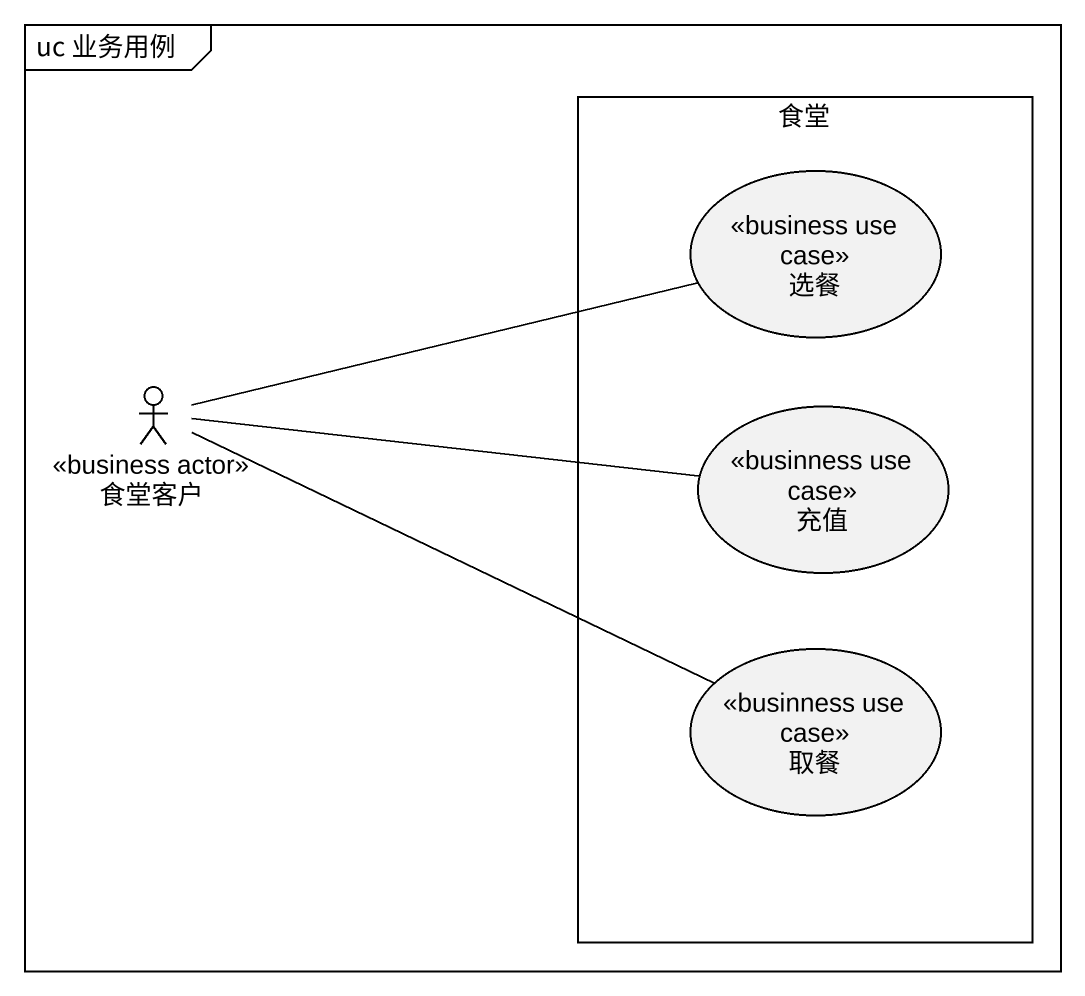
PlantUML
@startuml
mainframe uc 业务用例
rectangle 食堂 {
  usecase 选餐 <<business use case>>
  usecase 充值 <<businness use case>>
  usecase 取餐 <<businness use case>>
}
actor 食堂客户 <<business actor>>
食堂客户 -right- 选餐
食堂客户 -right- 充值
食堂客户 -right- 取餐
@enduml
